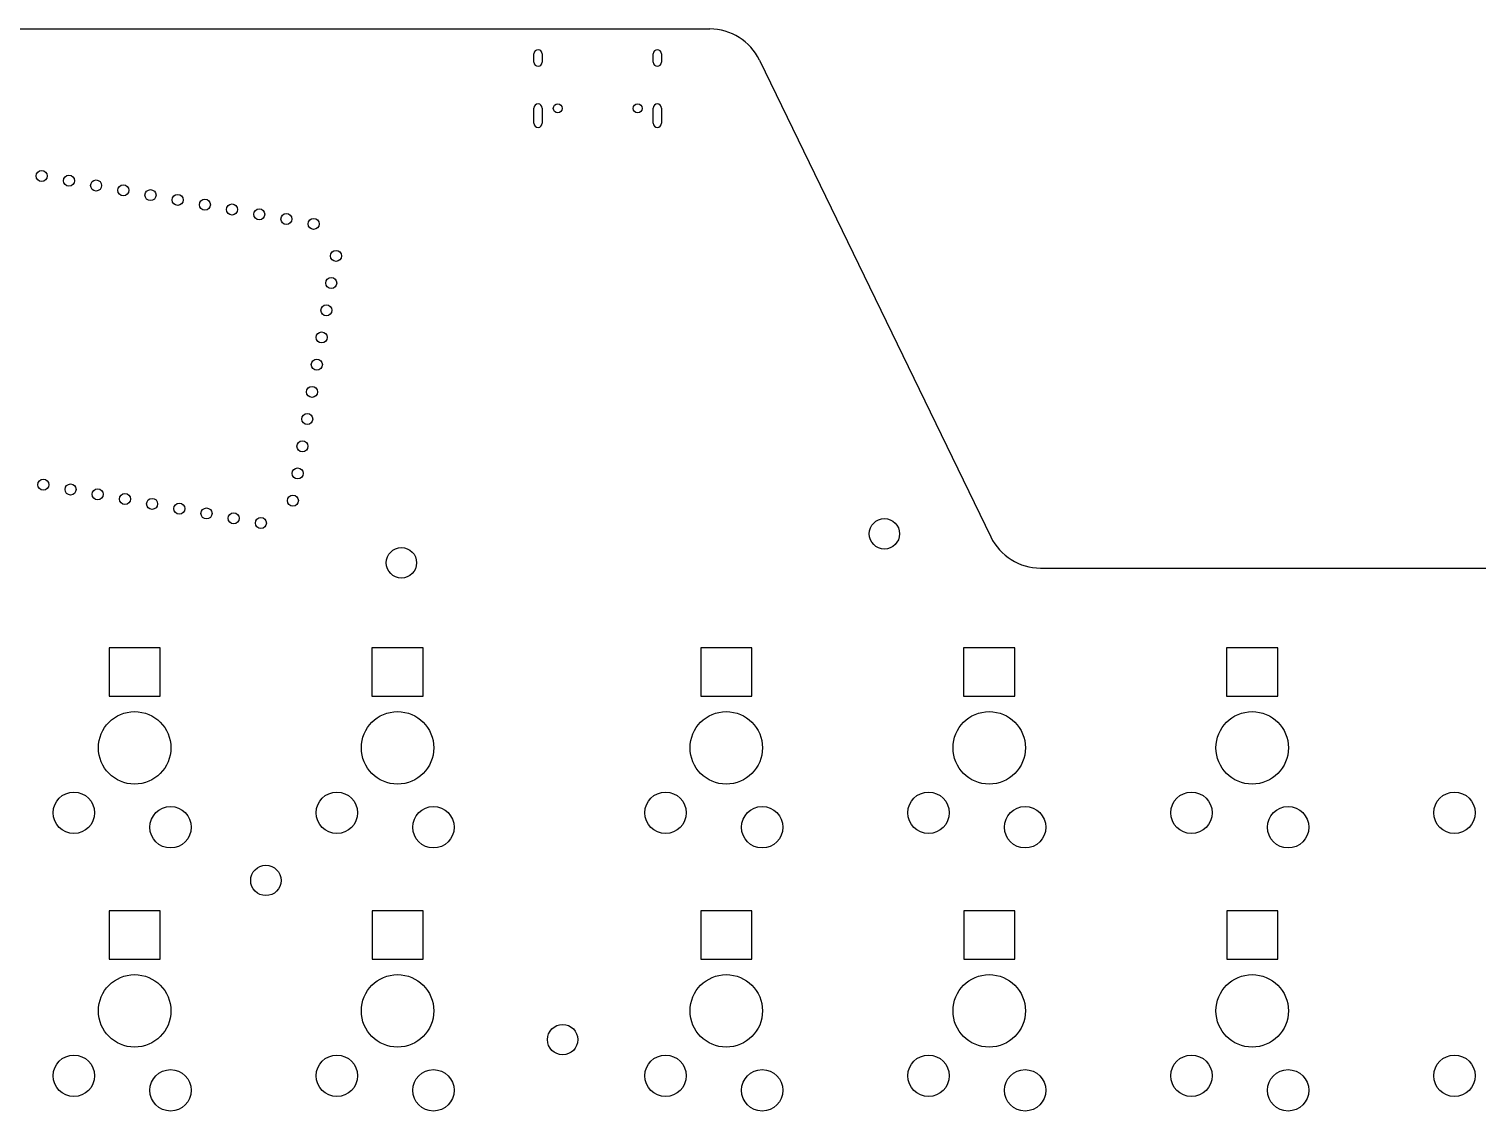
# Model space of a CAD drawing. Header units: millimetres. Extents: x 59 to 476, y -197 to -38.
# Drawn here: x 165 to 269.9, y -116.2 to -37.8 of the extents above; entities that cross this region are included whole.
import ezdxf

# ---------------------------------------------------------------- set-up
doc = ezdxf.new("R2010")
doc.units = ezdxf.units.MM
doc.layers.add('Part__Feature122', color=7, linetype='CONTINUOUS')

msp = doc.modelspace()

# ---------------------------------------------------------------- linework, layer by layer
at = {"layer": 'Part__Feature122'}
for p, q in [((131.326, -37.8299, 1.6), (214.319, -37.8299, 1.6)), ((131.326, -37.8299), (214.319, -37.8299)), ((131.326, -37.8299), (214.319, -37.8299)), ((131.326, -37.8299, 1.6), (214.319, -37.8299, 1.6)), ((214.319, -37.8299), (214.319, -37.8299, 1.6)), ((214.319, -37.8299), (214.319, -37.8299, 1.6)), ((201.575, -40.23), (201.575, -39.63)), ((201.575, -40.23, 1.6), (201.575, -39.63, 1.6)), ((201.575, -39.63), (201.575, -39.63, 1.6)), ((201.575, -40.23), (201.575, -39.63)), ((201.575, -39.63), (201.575, -39.63, 1.6)), ((201.575, -40.23, 1.6), (201.575, -39.63, 1.6)), ((202.175, -39.63), (202.175, -40.23)), ((202.175, -39.63, 1.6), (202.175, -40.23, 1.6)), ((202.175, -39.63), (202.175, -40.23)), ((202.175, -39.63, 1.6), (202.175, -40.23, 1.6)), ((202.175, -39.63), (202.175, -39.63, 1.6)), ((202.175, -39.63), (202.175, -39.63, 1.6)), ((210.215, -40.23), (210.215, -39.63)), ((210.215, -40.23, 1.6), (210.215, -39.63, 1.6)), ((210.215, -39.63), (210.215, -39.63, 1.6)), ((210.215, -40.23), (210.215, -39.63)), ((210.215, -39.63), (210.215, -39.63, 1.6)), ((210.215, -40.23, 1.6), (210.215, -39.63, 1.6)), ((210.815, -39.63), (210.815, -40.23)), ((210.815, -39.63, 1.6), (210.815, -40.23, 1.6)), ((210.815, -39.63), (210.815, -40.23)), ((210.815, -39.63, 1.6), (210.815, -40.23, 1.6)), ((210.815, -39.63), (210.815, -39.63, 1.6)), ((210.815, -39.63), (210.815, -39.63, 1.6)), ((201.575, -40.23), (201.575, -40.23, 1.6)), ((201.575, -40.23), (201.575, -40.23, 1.6)), ((202.175, -40.23), (202.175, -40.23, 1.6)), ((202.175, -40.23), (202.175, -40.23, 1.6)), ((210.215, -40.23), (210.215, -40.23, 1.6)), ((210.215, -40.23), (210.215, -40.23, 1.6)), ((210.815, -40.23), (210.815, -40.23, 1.6)), ((210.815, -40.23), (210.815, -40.23, 1.6)), ((217.917, -40.0816), (217.917, -40.0816, 1.6)), ((217.917, -40.0816), (217.917, -40.0816, 1.6)), ((217.917, -40.0816, 1.6), (234.673, -74.6174, 1.6)), ((217.917, -40.0816), (234.673, -74.6174)), ((217.917, -40.0816), (234.673, -74.6174)), ((217.917, -40.0816, 1.6), (234.673, -74.6174, 1.6)), ((201.575, -44.66), (201.575, -43.56)), ((201.575, -44.66, 1.6), (201.575, -43.56, 1.6)), ((201.575, -43.56), (201.575, -43.56, 1.6)), ((201.575, -44.66), (201.575, -43.56)), ((201.575, -43.56), (201.575, -43.56, 1.6)), ((201.575, -44.66, 1.6), (201.575, -43.56, 1.6)), ((202.175, -43.56), (202.175, -44.66)), ((202.175, -43.56, 1.6), (202.175, -44.66, 1.6)), ((202.175, -43.56), (202.175, -44.66)), ((202.175, -43.56, 1.6), (202.175, -44.66, 1.6)), ((202.175, -43.56), (202.175, -43.56, 1.6)), ((202.175, -43.56), (202.175, -43.56, 1.6)), ((203.305, -43.905), (203.305, -43.905, 1.6)), ((203.305, -43.905), (203.305, -43.905, 1.6)), ((209.085, -43.905), (209.085, -43.905, 1.6)), ((209.085, -43.905), (209.085, -43.905, 1.6)), ((210.215, -44.66), (210.215, -43.56)), ((210.215, -44.66, 1.6), (210.215, -43.56, 1.6)), ((210.215, -43.56), (210.215, -43.56, 1.6)), ((210.215, -44.66), (210.215, -43.56)), ((210.215, -43.56), (210.215, -43.56, 1.6)), ((210.215, -44.66, 1.6), (210.215, -43.56, 1.6)), ((210.815, -43.56), (210.815, -44.66)), ((210.815, -43.56, 1.6), (210.815, -44.66, 1.6)), ((210.815, -43.56), (210.815, -44.66)), ((210.815, -43.56, 1.6), (210.815, -44.66, 1.6)), ((210.815, -43.56), (210.815, -43.56, 1.6)), ((210.815, -43.56), (210.815, -43.56, 1.6)), ((201.575, -44.66), (201.575, -44.66, 1.6)), ((201.575, -44.66), (201.575, -44.66, 1.6)), ((202.175, -44.66), (202.175, -44.66, 1.6)), ((202.175, -44.66), (202.175, -44.66, 1.6)), ((210.215, -44.66), (210.215, -44.66, 1.6)), ((210.215, -44.66), (210.215, -44.66, 1.6)), ((210.815, -44.66), (210.815, -44.66, 1.6)), ((210.815, -44.66), (210.815, -44.66, 1.6)), ((165.919, -48.8714), (165.919, -48.8714, 1.6)), ((165.919, -48.8714), (165.919, -48.8714, 1.6)), ((167.888, -49.2186), (167.888, -49.2186, 1.6)), ((167.888, -49.2186), (167.888, -49.2186, 1.6)), ((169.858, -49.5659), (169.858, -49.5659, 1.6)), ((169.858, -49.5659), (169.858, -49.5659, 1.6)), ((171.828, -49.9132), (171.828, -49.9132, 1.6)), ((171.828, -49.9132), (171.828, -49.9132, 1.6)), ((173.797, -50.2605), (173.797, -50.2605, 1.6)), ((173.797, -50.2605), (173.797, -50.2605, 1.6)), ((175.767, -50.6078), (175.767, -50.6078, 1.6)), ((175.767, -50.6078), (175.767, -50.6078, 1.6)), ((177.736, -50.9551), (177.736, -50.9551, 1.6)), ((177.736, -50.9551), (177.736, -50.9551, 1.6)), ((179.706, -51.3024), (179.706, -51.3024, 1.6)), ((179.706, -51.3024), (179.706, -51.3024, 1.6)), ((181.676, -51.6497), (181.676, -51.6497, 1.6)), ((181.676, -51.6497), (181.676, -51.6497, 1.6)), ((183.645, -51.997), (183.645, -51.997, 1.6)), ((183.645, -51.997), (183.645, -51.997, 1.6)), ((185.615, -52.3443), (185.615, -52.3443, 1.6)), ((185.615, -52.3443), (185.615, -52.3443, 1.6)), ((187.237, -54.6612), (187.237, -54.6612, 1.6)), ((187.237, -54.6612), (187.237, -54.6612, 1.6)), ((186.89, -56.6308), (186.89, -56.6308, 1.6)), ((186.89, -56.6308), (186.89, -56.6308, 1.6)), ((186.543, -58.6005), (186.543, -58.6005, 1.6)), ((186.543, -58.6005), (186.543, -58.6005, 1.6)), ((186.195, -60.5701), (186.195, -60.5701, 1.6)), ((186.195, -60.5701), (186.195, -60.5701, 1.6)), ((185.848, -62.5397), (185.848, -62.5397, 1.6)), ((185.848, -62.5397), (185.848, -62.5397, 1.6)), ((185.501, -64.5093), (185.501, -64.5093, 1.6)), ((185.501, -64.5093), (185.501, -64.5093, 1.6)), ((185.153, -66.4789), (185.153, -66.4789, 1.6)), ((185.153, -66.4789), (185.153, -66.4789, 1.6)), ((184.806, -68.4485), (184.806, -68.4485, 1.6)), ((184.806, -68.4485), (184.806, -68.4485, 1.6)), ((166.038, -71.2317), (166.038, -71.2317, 1.6)), ((166.038, -71.2317), (166.038, -71.2317, 1.6)), ((184.459, -70.4181), (184.459, -70.4181, 1.6)), ((184.459, -70.4181), (184.459, -70.4181, 1.6)), ((168.007, -71.579), (168.007, -71.579, 1.6)), ((168.007, -71.579), (168.007, -71.579, 1.6)), ((169.977, -71.9263), (169.977, -71.9263, 1.6)), ((169.977, -71.9263), (169.977, -71.9263, 1.6)), ((171.947, -72.2736), (171.947, -72.2736, 1.6)), ((171.947, -72.2736), (171.947, -72.2736, 1.6)), ((173.916, -72.6209), (173.916, -72.6209, 1.6)), ((173.916, -72.6209), (173.916, -72.6209, 1.6)), ((175.886, -72.9682), (175.886, -72.9682, 1.6)), ((175.886, -72.9682), (175.886, -72.9682, 1.6)), ((177.855, -73.3155), (177.855, -73.3155, 1.6)), ((177.855, -73.3155), (177.855, -73.3155, 1.6)), ((184.112, -72.3878), (184.112, -72.3878, 1.6)), ((184.112, -72.3878), (184.112, -72.3878, 1.6)), ((179.825, -73.6628), (179.825, -73.6628, 1.6)), ((179.825, -73.6628), (179.825, -73.6628, 1.6)), ((181.795, -74.0101), (181.795, -74.0101, 1.6)), ((181.795, -74.0101), (181.795, -74.0101, 1.6)), ((226.965, -75.49), (226.965, -75.49, 1.6)), ((226.965, -75.49), (226.965, -75.49, 1.6)), ((234.673, -74.6174), (234.673, -74.6174, 1.6)), ((234.673, -74.6174), (234.673, -74.6174, 1.6)), ((191.975, -77.59), (191.975, -77.59, 1.6)), ((191.975, -77.59), (191.975, -77.59, 1.6)), ((238.271, -76.8692), (445.619, -76.8498)), ((238.271, -76.8692, 1.6), (445.619, -76.8498, 1.6)), ((238.271, -76.8692, 1.6), (445.619, -76.8498, 1.6)), ((238.271, -76.8692), (445.619, -76.8498)), ((238.271, -76.8692), (238.271, -76.8692, 1.6)), ((238.271, -76.8692), (238.271, -76.8692, 1.6)), ((170.792, -82.64), (170.792, -86.14)), ((174.493, -82.64), (170.792, -82.64)), ((170.792, -82.64, 1.6), (170.792, -86.14, 1.6)), ((174.493, -82.64, 1.6), (170.792, -82.64, 1.6)), ((170.792, -82.64), (170.792, -82.64, 1.6)), ((170.792, -82.64, 1.6), (170.792, -86.14, 1.6)), ((170.792, -82.64), (170.792, -86.14)), ((174.493, -82.64, 1.6), (170.792, -82.64, 1.6)), ((170.792, -82.64), (170.792, -82.64, 1.6)), ((174.493, -82.64), (170.792, -82.64)), ((174.493, -86.14), (174.493, -82.64)), ((174.493, -86.14, 1.6), (174.493, -82.64, 1.6)), ((174.493, -86.14, 1.6), (174.493, -82.64, 1.6)), ((174.493, -82.64), (174.493, -82.64, 1.6)), ((174.493, -86.14), (174.493, -82.64)), ((174.493, -82.64), (174.493, -82.64, 1.6)), ((189.843, -82.64), (189.843, -86.14)), ((193.542, -82.64), (189.843, -82.64)), ((189.843, -82.64, 1.6), (189.843, -86.14, 1.6)), ((193.542, -82.64, 1.6), (189.843, -82.64, 1.6)), ((189.843, -82.64), (189.843, -82.64, 1.6)), ((189.843, -82.64, 1.6), (189.843, -86.14, 1.6)), ((189.843, -82.64), (189.843, -86.14)), ((193.542, -82.64, 1.6), (189.843, -82.64, 1.6)), ((189.843, -82.64), (189.843, -82.64, 1.6)), ((193.542, -82.64), (189.843, -82.64)), ((193.542, -86.14), (193.542, -82.64)), ((193.542, -86.14, 1.6), (193.542, -82.64, 1.6)), ((193.542, -86.14, 1.6), (193.542, -82.64, 1.6)), ((193.542, -82.64), (193.542, -82.64, 1.6)), ((193.542, -86.14), (193.542, -82.64)), ((193.542, -82.64), (193.542, -82.64, 1.6)), ((213.655, -82.64), (213.655, -86.14)), ((217.355, -82.64), (213.655, -82.64)), ((213.655, -82.64, 1.6), (213.655, -86.14, 1.6)), ((217.355, -82.64, 1.6), (213.655, -82.64, 1.6)), ((213.655, -82.64), (213.655, -82.64, 1.6)), ((213.655, -82.64, 1.6), (213.655, -86.14, 1.6)), ((213.655, -82.64), (213.655, -86.14)), ((217.355, -82.64, 1.6), (213.655, -82.64, 1.6)), ((213.655, -82.64), (213.655, -82.64, 1.6)), ((217.355, -82.64), (213.655, -82.64)), ((217.355, -86.14), (217.355, -82.64)), ((217.355, -86.14, 1.6), (217.355, -82.64, 1.6)), ((217.355, -86.14, 1.6), (217.355, -82.64, 1.6)), ((217.355, -82.64), (217.355, -82.64, 1.6)), ((217.355, -86.14), (217.355, -82.64)), ((217.355, -82.64), (217.355, -82.64, 1.6)), ((232.705, -82.64), (232.705, -86.14)), ((236.405, -82.64), (232.705, -82.64)), ((232.705, -82.64, 1.6), (232.705, -86.14, 1.6)), ((236.405, -82.64, 1.6), (232.705, -82.64, 1.6)), ((232.705, -82.64), (232.705, -82.64, 1.6)), ((232.705, -82.64, 1.6), (232.705, -86.14, 1.6)), ((232.705, -82.64), (232.705, -86.14)), ((236.405, -82.64, 1.6), (232.705, -82.64, 1.6)), ((232.705, -82.64), (232.705, -82.64, 1.6)), ((236.405, -82.64), (232.705, -82.64)), ((236.405, -86.14), (236.405, -82.64)), ((236.405, -86.14, 1.6), (236.405, -82.64, 1.6)), ((236.405, -86.14, 1.6), (236.405, -82.64, 1.6)), ((236.405, -82.64), (236.405, -82.64, 1.6)), ((236.405, -86.14), (236.405, -82.64)), ((236.405, -82.64), (236.405, -82.64, 1.6)), ((251.755, -82.64), (251.755, -86.14)), ((255.455, -82.64), (251.755, -82.64)), ((251.755, -82.64, 1.6), (251.755, -86.14, 1.6)), ((255.455, -82.64, 1.6), (251.755, -82.64, 1.6)), ((251.755, -82.64), (251.755, -82.64, 1.6)), ((251.755, -82.64, 1.6), (251.755, -86.14, 1.6)), ((251.755, -82.64), (251.755, -86.14)), ((255.455, -82.64, 1.6), (251.755, -82.64, 1.6)), ((251.755, -82.64), (251.755, -82.64, 1.6)), ((255.455, -82.64), (251.755, -82.64)), ((255.455, -86.14), (255.455, -82.64)), ((255.455, -86.14, 1.6), (255.455, -82.64, 1.6)), ((255.455, -86.14, 1.6), (255.455, -82.64, 1.6)), ((255.455, -82.64), (255.455, -82.64, 1.6)), ((255.455, -86.14), (255.455, -82.64)), ((255.455, -82.64), (255.455, -82.64, 1.6)), ((170.792, -86.14), (174.493, -86.14)), ((170.792, -86.14, 1.6), (174.493, -86.14, 1.6)), ((170.792, -86.14), (170.792, -86.14, 1.6)), ((170.792, -86.14, 1.6), (174.493, -86.14, 1.6)), ((170.792, -86.14), (174.493, -86.14)), ((170.792, -86.14), (170.792, -86.14, 1.6)), ((174.493, -86.14), (174.493, -86.14, 1.6)), ((174.493, -86.14), (174.493, -86.14, 1.6)), ((189.843, -86.14), (193.542, -86.14)), ((189.843, -86.14, 1.6), (193.542, -86.14, 1.6)), ((189.843, -86.14), (189.843, -86.14, 1.6)), ((189.843, -86.14, 1.6), (193.542, -86.14, 1.6)), ((189.843, -86.14), (193.542, -86.14)), ((189.843, -86.14), (189.843, -86.14, 1.6)), ((193.542, -86.14), (193.542, -86.14, 1.6)), ((193.542, -86.14), (193.542, -86.14, 1.6)), ((213.655, -86.14), (217.355, -86.14)), ((213.655, -86.14, 1.6), (217.355, -86.14, 1.6)), ((213.655, -86.14), (213.655, -86.14, 1.6)), ((213.655, -86.14, 1.6), (217.355, -86.14, 1.6)), ((213.655, -86.14), (217.355, -86.14)), ((213.655, -86.14), (213.655, -86.14, 1.6)), ((217.355, -86.14), (217.355, -86.14, 1.6)), ((217.355, -86.14), (217.355, -86.14, 1.6)), ((232.705, -86.14), (236.405, -86.14)), ((232.705, -86.14, 1.6), (236.405, -86.14, 1.6)), ((232.705, -86.14), (232.705, -86.14, 1.6)), ((232.705, -86.14, 1.6), (236.405, -86.14, 1.6)), ((232.705, -86.14), (236.405, -86.14)), ((232.705, -86.14), (232.705, -86.14, 1.6)), ((236.405, -86.14), (236.405, -86.14, 1.6)), ((236.405, -86.14), (236.405, -86.14, 1.6)), ((251.755, -86.14), (255.455, -86.14)), ((251.755, -86.14, 1.6), (255.455, -86.14, 1.6)), ((251.755, -86.14), (251.755, -86.14, 1.6)), ((251.755, -86.14, 1.6), (255.455, -86.14, 1.6)), ((251.755, -86.14), (255.455, -86.14)), ((251.755, -86.14), (251.755, -86.14, 1.6)), ((255.455, -86.14), (255.455, -86.14, 1.6)), ((255.455, -86.14), (255.455, -86.14, 1.6)), ((172.648, -92.515), (172.648, -92.515, 1.6)), ((172.648, -92.515), (172.648, -92.515, 1.6)), ((191.697, -92.515), (191.697, -92.515, 1.6)), ((191.697, -92.515), (191.697, -92.515, 1.6)), ((215.51, -92.515), (215.51, -92.515, 1.6)), ((215.51, -92.515), (215.51, -92.515, 1.6)), ((234.56, -92.515), (234.56, -92.515, 1.6)), ((234.56, -92.515), (234.56, -92.515, 1.6)), ((253.61, -92.515), (253.61, -92.515, 1.6)), ((253.61, -92.515), (253.61, -92.515, 1.6)), ((168.248, -96.09), (168.248, -96.09, 1.6)), ((168.248, -96.09), (168.248, -96.09, 1.6)), ((187.298, -96.09), (187.298, -96.09, 1.6)), ((187.298, -96.09), (187.298, -96.09, 1.6)), ((211.11, -96.09), (211.11, -96.09, 1.6)), ((211.11, -96.09), (211.11, -96.09, 1.6)), ((230.16, -96.09), (230.16, -96.09, 1.6)), ((230.16, -96.09), (230.16, -96.09, 1.6)), ((249.21, -96.09), (249.21, -96.09, 1.6)), ((249.21, -96.09), (249.21, -96.09, 1.6)), ((268.26, -96.09), (268.26, -96.09, 1.6)), ((268.26, -96.09), (268.26, -96.09, 1.6)), ((175.248, -97.14), (175.248, -97.14, 1.6)), ((175.248, -97.14), (175.248, -97.14, 1.6)), ((194.298, -97.14), (194.298, -97.14, 1.6)), ((194.298, -97.14), (194.298, -97.14, 1.6)), ((218.11, -97.14), (218.11, -97.14, 1.6)), ((218.11, -97.14), (218.11, -97.14, 1.6)), ((237.16, -97.14), (237.16, -97.14, 1.6)), ((237.16, -97.14), (237.16, -97.14, 1.6)), ((256.21, -97.14), (256.21, -97.14, 1.6)), ((256.21, -97.14), (256.21, -97.14, 1.6)), ((182.155, -100.59), (182.155, -100.59, 1.6)), ((182.155, -100.59), (182.155, -100.59, 1.6)), ((170.803, -101.69), (170.803, -105.19)), ((174.502, -101.69), (170.803, -101.69)), ((170.803, -101.69, 1.6), (170.803, -105.19, 1.6)), ((174.502, -101.69, 1.6), (170.803, -101.69, 1.6)), ((170.803, -101.69), (170.803, -101.69, 1.6)), ((170.803, -101.69, 1.6), (170.803, -105.19, 1.6)), ((170.803, -101.69), (170.803, -105.19)), ((174.502, -101.69, 1.6), (170.803, -101.69, 1.6)), ((170.803, -101.69), (170.803, -101.69, 1.6)), ((174.502, -101.69), (170.803, -101.69)), ((174.502, -105.19), (174.502, -101.69)), ((174.502, -105.19, 1.6), (174.502, -101.69, 1.6)), ((174.502, -105.19, 1.6), (174.502, -101.69, 1.6)), ((174.502, -101.69), (174.502, -101.69, 1.6)), ((174.502, -105.19), (174.502, -101.69)), ((174.502, -101.69), (174.502, -101.69, 1.6)), ((189.852, -101.69), (189.852, -105.19)), ((193.553, -101.69), (189.852, -101.69)), ((189.852, -101.69, 1.6), (189.852, -105.19, 1.6)), ((193.553, -101.69, 1.6), (189.852, -101.69, 1.6)), ((189.852, -101.69), (189.852, -101.69, 1.6)), ((189.852, -101.69, 1.6), (189.852, -105.19, 1.6)), ((189.852, -101.69), (189.852, -105.19)), ((193.553, -101.69, 1.6), (189.852, -101.69, 1.6)), ((189.852, -101.69), (189.852, -101.69, 1.6)), ((193.553, -101.69), (189.852, -101.69)), ((193.553, -105.19), (193.553, -101.69)), ((193.553, -105.19, 1.6), (193.553, -101.69, 1.6)), ((193.553, -105.19, 1.6), (193.553, -101.69, 1.6)), ((193.553, -101.69), (193.553, -101.69, 1.6)), ((193.553, -105.19), (193.553, -101.69)), ((193.553, -101.69), (193.553, -101.69, 1.6)), ((213.665, -101.69), (213.665, -105.19)), ((217.365, -101.69), (213.665, -101.69)), ((213.665, -101.69, 1.6), (213.665, -105.19, 1.6)), ((217.365, -101.69, 1.6), (213.665, -101.69, 1.6)), ((213.665, -101.69), (213.665, -101.69, 1.6)), ((213.665, -101.69, 1.6), (213.665, -105.19, 1.6)), ((213.665, -101.69), (213.665, -105.19)), ((217.365, -101.69, 1.6), (213.665, -101.69, 1.6)), ((213.665, -101.69), (213.665, -101.69, 1.6)), ((217.365, -101.69), (213.665, -101.69)), ((217.365, -105.19), (217.365, -101.69)), ((217.365, -105.19, 1.6), (217.365, -101.69, 1.6)), ((217.365, -105.19, 1.6), (217.365, -101.69, 1.6)), ((217.365, -101.69), (217.365, -101.69, 1.6)), ((217.365, -105.19), (217.365, -101.69)), ((217.365, -101.69), (217.365, -101.69, 1.6)), ((232.715, -101.69), (232.715, -105.19)), ((236.415, -101.69), (232.715, -101.69)), ((232.715, -101.69, 1.6), (232.715, -105.19, 1.6)), ((236.415, -101.69, 1.6), (232.715, -101.69, 1.6)), ((232.715, -101.69), (232.715, -101.69, 1.6)), ((232.715, -101.69, 1.6), (232.715, -105.19, 1.6)), ((232.715, -101.69), (232.715, -105.19)), ((236.415, -101.69, 1.6), (232.715, -101.69, 1.6)), ((232.715, -101.69), (232.715, -101.69, 1.6)), ((236.415, -101.69), (232.715, -101.69)), ((236.415, -105.19), (236.415, -101.69)), ((236.415, -105.19, 1.6), (236.415, -101.69, 1.6)), ((236.415, -105.19, 1.6), (236.415, -101.69, 1.6)), ((236.415, -101.69), (236.415, -101.69, 1.6)), ((236.415, -105.19), (236.415, -101.69)), ((236.415, -101.69), (236.415, -101.69, 1.6)), ((251.765, -101.69), (251.765, -105.19)), ((255.465, -101.69), (251.765, -101.69)), ((251.765, -101.69, 1.6), (251.765, -105.19, 1.6)), ((255.465, -101.69, 1.6), (251.765, -101.69, 1.6)), ((251.765, -101.69), (251.765, -101.69, 1.6)), ((251.765, -101.69, 1.6), (251.765, -105.19, 1.6)), ((251.765, -101.69), (251.765, -105.19)), ((255.465, -101.69, 1.6), (251.765, -101.69, 1.6)), ((251.765, -101.69), (251.765, -101.69, 1.6)), ((255.465, -101.69), (251.765, -101.69)), ((255.465, -105.19), (255.465, -101.69)), ((255.465, -105.19, 1.6), (255.465, -101.69, 1.6)), ((255.465, -105.19, 1.6), (255.465, -101.69, 1.6)), ((255.465, -101.69), (255.465, -101.69, 1.6)), ((255.465, -105.19), (255.465, -101.69)), ((255.465, -101.69), (255.465, -101.69, 1.6)), ((170.803, -105.19), (174.502, -105.19)), ((170.803, -105.19, 1.6), (174.502, -105.19, 1.6)), ((170.803, -105.19), (170.803, -105.19, 1.6)), ((170.803, -105.19, 1.6), (174.502, -105.19, 1.6)), ((170.803, -105.19), (174.502, -105.19)), ((170.803, -105.19), (170.803, -105.19, 1.6)), ((174.502, -105.19), (174.502, -105.19, 1.6)), ((174.502, -105.19), (174.502, -105.19, 1.6)), ((189.852, -105.19), (193.553, -105.19)), ((189.852, -105.19, 1.6), (193.553, -105.19, 1.6)), ((189.852, -105.19), (189.852, -105.19, 1.6)), ((189.852, -105.19, 1.6), (193.553, -105.19, 1.6)), ((189.852, -105.19), (193.553, -105.19)), ((189.852, -105.19), (189.852, -105.19, 1.6)), ((193.553, -105.19), (193.553, -105.19, 1.6)), ((193.553, -105.19), (193.553, -105.19, 1.6)), ((213.665, -105.19), (217.365, -105.19)), ((213.665, -105.19, 1.6), (217.365, -105.19, 1.6)), ((213.665, -105.19), (213.665, -105.19, 1.6)), ((213.665, -105.19, 1.6), (217.365, -105.19, 1.6)), ((213.665, -105.19), (217.365, -105.19)), ((213.665, -105.19), (213.665, -105.19, 1.6)), ((217.365, -105.19), (217.365, -105.19, 1.6)), ((217.365, -105.19), (217.365, -105.19, 1.6)), ((232.715, -105.19), (236.415, -105.19)), ((232.715, -105.19, 1.6), (236.415, -105.19, 1.6)), ((232.715, -105.19), (232.715, -105.19, 1.6)), ((232.715, -105.19, 1.6), (236.415, -105.19, 1.6)), ((232.715, -105.19), (236.415, -105.19)), ((232.715, -105.19), (232.715, -105.19, 1.6)), ((236.415, -105.19), (236.415, -105.19, 1.6)), ((236.415, -105.19), (236.415, -105.19, 1.6)), ((251.765, -105.19), (255.465, -105.19)), ((251.765, -105.19, 1.6), (255.465, -105.19, 1.6)), ((251.765, -105.19), (251.765, -105.19, 1.6)), ((251.765, -105.19, 1.6), (255.465, -105.19, 1.6)), ((251.765, -105.19), (255.465, -105.19)), ((251.765, -105.19), (251.765, -105.19, 1.6)), ((255.465, -105.19), (255.465, -105.19, 1.6)), ((255.465, -105.19), (255.465, -105.19, 1.6)), ((172.648, -111.565), (172.648, -111.565, 1.6)), ((172.648, -111.565), (172.648, -111.565, 1.6)), ((191.697, -111.565), (191.697, -111.565, 1.6)), ((191.697, -111.565), (191.697, -111.565, 1.6)), ((203.655, -112.12), (203.655, -112.12, 1.6)), ((203.655, -112.12), (203.655, -112.12, 1.6)), ((215.51, -111.565), (215.51, -111.565, 1.6)), ((215.51, -111.565), (215.51, -111.565, 1.6)), ((234.56, -111.565), (234.56, -111.565, 1.6)), ((234.56, -111.565), (234.56, -111.565, 1.6)), ((253.61, -111.565), (253.61, -111.565, 1.6)), ((253.61, -111.565), (253.61, -111.565, 1.6)), ((168.248, -115.14), (168.248, -115.14, 1.6)), ((168.248, -115.14), (168.248, -115.14, 1.6)), ((187.298, -115.14), (187.298, -115.14, 1.6)), ((187.298, -115.14), (187.298, -115.14, 1.6)), ((211.11, -115.14), (211.11, -115.14, 1.6)), ((211.11, -115.14), (211.11, -115.14, 1.6)), ((230.16, -115.14), (230.16, -115.14, 1.6)), ((230.16, -115.14), (230.16, -115.14, 1.6)), ((249.21, -115.14), (249.21, -115.14, 1.6)), ((249.21, -115.14), (249.21, -115.14, 1.6)), ((268.26, -115.14), (268.26, -115.14, 1.6)), ((268.26, -115.14), (268.26, -115.14, 1.6)), ((175.248, -116.19), (175.248, -116.19, 1.6)), ((175.248, -116.19), (175.248, -116.19, 1.6)), ((194.298, -116.19), (194.298, -116.19, 1.6)), ((194.298, -116.19), (194.298, -116.19, 1.6)), ((218.11, -116.19), (218.11, -116.19, 1.6)), ((218.11, -116.19), (218.11, -116.19, 1.6)), ((237.16, -116.19), (237.16, -116.19, 1.6)), ((237.16, -116.19), (237.16, -116.19, 1.6)), ((256.21, -116.19), (256.21, -116.19, 1.6)), ((256.21, -116.19), (256.21, -116.19, 1.6))]:
    msp.add_line(p, q, dxfattribs=at)
for centre, radius in [((203.305, -43.58), 0.325), ((203.305, -43.58), 0.325), ((203.305, -43.58), 0.325), ((203.305, -43.58), 0.325), ((209.085, -43.58), 0.325), ((209.085, -43.58), 0.325), ((209.085, -43.58), 0.325), ((209.085, -43.58), 0.325), ((165.919, -48.4714), 0.4), ((165.919, -48.4714), 0.4), ((165.919, -48.4714), 0.4), ((165.919, -48.4714), 0.4), ((167.888, -48.8186), 0.4), ((167.888, -48.8186), 0.4), ((167.888, -48.8186), 0.4), ((167.888, -48.8186), 0.4), ((169.858, -49.1659), 0.4), ((169.858, -49.1659), 0.4), ((169.858, -49.1659), 0.4), ((169.858, -49.1659), 0.4), ((171.828, -49.5132), 0.4), ((171.828, -49.5132), 0.4), ((171.828, -49.5132), 0.4), ((171.828, -49.5132), 0.4), ((173.797, -49.8605), 0.4), ((173.797, -49.8605), 0.4), ((173.797, -49.8605), 0.4), ((173.797, -49.8605), 0.4), ((175.767, -50.2078), 0.4), ((175.767, -50.2078), 0.4), ((175.767, -50.2078), 0.4), ((175.767, -50.2078), 0.4), ((177.736, -50.5551), 0.4), ((177.736, -50.5551), 0.4), ((177.736, -50.5551), 0.4), ((177.736, -50.5551), 0.4), ((179.706, -50.9024), 0.4), ((179.706, -50.9024), 0.4), ((179.706, -50.9024), 0.4), ((179.706, -50.9024), 0.4), ((181.676, -51.2497), 0.4), ((181.676, -51.2497), 0.4), ((181.676, -51.2497), 0.4), ((181.676, -51.2497), 0.4), ((183.645, -51.597), 0.4), ((183.645, -51.597), 0.4), ((183.645, -51.597), 0.4), ((183.645, -51.597), 0.4), ((185.615, -51.9443), 0.4), ((185.615, -51.9443), 0.4), ((185.615, -51.9443), 0.4), ((185.615, -51.9443), 0.4), ((187.237, -54.2612), 0.4), ((187.237, -54.2612), 0.4), ((187.237, -54.2612), 0.4), ((187.237, -54.2612), 0.4), ((186.89, -56.2308), 0.4), ((186.89, -56.2308), 0.4), ((186.89, -56.2308), 0.4), ((186.89, -56.2308), 0.4), ((186.543, -58.2005), 0.4), ((186.543, -58.2005), 0.4), ((186.543, -58.2005), 0.4), ((186.543, -58.2005), 0.4), ((186.195, -60.1701), 0.4), ((186.195, -60.1701), 0.4), ((186.195, -60.1701), 0.4), ((186.195, -60.1701), 0.4), ((185.848, -62.1397), 0.4), ((185.848, -62.1397), 0.4), ((185.848, -62.1397), 0.4), ((185.848, -62.1397), 0.4), ((185.501, -64.1093), 0.4), ((185.501, -64.1093), 0.4), ((185.501, -64.1093), 0.4), ((185.501, -64.1093), 0.4), ((185.153, -66.0789), 0.4), ((185.153, -66.0789), 0.4), ((185.153, -66.0789), 0.4), ((185.153, -66.0789), 0.4), ((184.806, -68.0485), 0.4), ((184.806, -68.0485), 0.4), ((184.806, -68.0485), 0.4), ((184.806, -68.0485), 0.4), ((184.459, -70.0182), 0.4), ((184.459, -70.0182), 0.4), ((184.459, -70.0182), 0.4), ((184.459, -70.0182), 0.4), ((166.038, -70.8317), 0.4), ((166.038, -70.8317), 0.4), ((166.038, -70.8317), 0.4), ((166.038, -70.8317), 0.4), ((168.007, -71.179), 0.4), ((168.007, -71.179), 0.4), ((168.007, -71.179), 0.4), ((168.007, -71.179), 0.4), ((169.977, -71.5263), 0.4), ((169.977, -71.5263), 0.4), ((169.977, -71.5263), 0.4), ((169.977, -71.5263), 0.4), ((171.947, -71.8736), 0.4), ((171.947, -71.8736), 0.4), ((171.947, -71.8736), 0.4), ((171.947, -71.8736), 0.4), ((173.916, -72.2209), 0.4), ((173.916, -72.2209), 0.4), ((173.916, -72.2209), 0.4), ((173.916, -72.2209), 0.4), ((175.886, -72.5682), 0.4), ((175.886, -72.5682), 0.4), ((175.886, -72.5682), 0.4), ((175.886, -72.5682), 0.4), ((184.112, -71.9878), 0.4), ((184.112, -71.9878), 0.4), ((184.112, -71.9878), 0.4), ((184.112, -71.9878), 0.4), ((177.855, -72.9155), 0.4), ((177.855, -72.9155), 0.4), ((177.855, -72.9155), 0.4), ((177.855, -72.9155), 0.4), ((179.825, -73.2628), 0.4), ((179.825, -73.2628), 0.4), ((179.825, -73.2628), 0.4), ((179.825, -73.2628), 0.4), ((181.795, -73.6101), 0.4), ((181.795, -73.6101), 0.4), ((181.795, -73.6101), 0.4), ((181.795, -73.6101), 0.4), ((226.965, -74.39), 1.1), ((226.965, -74.39), 1.1), ((226.965, -74.39), 1.1), ((226.965, -74.39), 1.1), ((191.975, -76.49), 1.1), ((191.975, -76.49), 1.1), ((191.975, -76.49), 1.1), ((191.975, -76.49), 1.1), ((172.648, -89.89), 2.625), ((172.648, -89.89), 2.625), ((172.648, -89.89), 2.625), ((172.648, -89.89), 2.625), ((191.697, -89.89), 2.625), ((191.697, -89.89), 2.625), ((191.697, -89.89), 2.625), ((191.697, -89.89), 2.625), ((215.51, -89.89), 2.625), ((215.51, -89.89), 2.625), ((215.51, -89.89), 2.625), ((215.51, -89.89), 2.625), ((234.56, -89.89), 2.625), ((234.56, -89.89), 2.625), ((234.56, -89.89), 2.625), ((234.56, -89.89), 2.625), ((253.61, -89.89), 2.625), ((253.61, -89.89), 2.625), ((253.61, -89.89), 2.625), ((253.61, -89.89), 2.625), ((168.248, -94.59), 1.5), ((168.248, -94.59), 1.5), ((168.248, -94.59), 1.5), ((168.248, -94.59), 1.5), ((187.298, -94.59), 1.5), ((187.298, -94.59), 1.5), ((187.298, -94.59), 1.5), ((187.298, -94.59), 1.5), ((211.11, -94.59), 1.5), ((211.11, -94.59), 1.5), ((211.11, -94.59), 1.5), ((211.11, -94.59), 1.5), ((230.16, -94.59), 1.5), ((230.16, -94.59), 1.5), ((230.16, -94.59), 1.5), ((230.16, -94.59), 1.5), ((249.21, -94.59), 1.5), ((249.21, -94.59), 1.5), ((249.21, -94.59), 1.5), ((249.21, -94.59), 1.5), ((268.26, -94.59), 1.5), ((268.26, -94.59), 1.5), ((268.26, -94.59), 1.5), ((268.26, -94.59), 1.5), ((175.248, -95.64), 1.5), ((175.248, -95.64), 1.5), ((175.248, -95.64), 1.5), ((175.248, -95.64), 1.5), ((194.298, -95.64), 1.5), ((194.298, -95.64), 1.5), ((194.298, -95.64), 1.5), ((194.298, -95.64), 1.5), ((218.11, -95.64), 1.5), ((218.11, -95.64), 1.5), ((218.11, -95.64), 1.5), ((218.11, -95.64), 1.5), ((237.16, -95.64), 1.5), ((237.16, -95.64), 1.5), ((237.16, -95.64), 1.5), ((237.16, -95.64), 1.5), ((256.21, -95.64), 1.5), ((256.21, -95.64), 1.5), ((256.21, -95.64), 1.5), ((256.21, -95.64), 1.5), ((182.155, -99.49), 1.1), ((182.155, -99.49), 1.1), ((182.155, -99.49), 1.1), ((182.155, -99.49), 1.1), ((172.648, -108.94), 2.625), ((172.648, -108.94), 2.625), ((172.648, -108.94), 2.625), ((172.648, -108.94), 2.625), ((191.697, -108.94), 2.625), ((191.697, -108.94), 2.625), ((191.697, -108.94), 2.625), ((191.697, -108.94), 2.625), ((215.51, -108.94), 2.625), ((215.51, -108.94), 2.625), ((215.51, -108.94), 2.625), ((215.51, -108.94), 2.625), ((234.56, -108.94), 2.625), ((234.56, -108.94), 2.625), ((234.56, -108.94), 2.625), ((234.56, -108.94), 2.625), ((253.61, -108.94), 2.625), ((253.61, -108.94), 2.625), ((253.61, -108.94), 2.625), ((253.61, -108.94), 2.625), ((203.655, -111.02), 1.1), ((203.655, -111.02), 1.1), ((203.655, -111.02), 1.1), ((203.655, -111.02), 1.1), ((168.248, -113.64), 1.5), ((168.248, -113.64), 1.5), ((168.248, -113.64), 1.5), ((168.248, -113.64), 1.5), ((187.298, -113.64), 1.5), ((187.298, -113.64), 1.5), ((187.298, -113.64), 1.5), ((187.298, -113.64), 1.5), ((211.11, -113.64), 1.5), ((211.11, -113.64), 1.5), ((211.11, -113.64), 1.5), ((211.11, -113.64), 1.5), ((230.16, -113.64), 1.5), ((230.16, -113.64), 1.5), ((230.16, -113.64), 1.5), ((230.16, -113.64), 1.5), ((249.21, -113.64), 1.5), ((249.21, -113.64), 1.5), ((249.21, -113.64), 1.5), ((249.21, -113.64), 1.5), ((268.26, -113.64), 1.5), ((268.26, -113.64), 1.5), ((268.26, -113.64), 1.5), ((268.26, -113.64), 1.5), ((175.248, -114.69), 1.5), ((175.248, -114.69), 1.5), ((175.248, -114.69), 1.5), ((175.248, -114.69), 1.5), ((194.298, -114.69), 1.5), ((194.298, -114.69), 1.5), ((194.298, -114.69), 1.5), ((194.298, -114.69), 1.5), ((218.11, -114.69), 1.5), ((218.11, -114.69), 1.5), ((218.11, -114.69), 1.5), ((218.11, -114.69), 1.5), ((237.16, -114.69), 1.5), ((237.16, -114.69), 1.5), ((237.16, -114.69), 1.5), ((237.16, -114.69), 1.5), ((256.21, -114.69), 1.5), ((256.21, -114.69), 1.5), ((256.21, -114.69), 1.5), ((256.21, -114.69), 1.5)]:
    msp.add_circle(centre, radius, dxfattribs=at)
for centre, radius, start, end in [((214.319, -41.8298, 1.6), 3.9999, 25.9158, 90.0009), ((214.319, -41.8298), 3.9999, 25.9158, 90.0009), ((214.319, -41.8298), 3.9999, 25.9158, 90.0009), ((214.319, -41.8298, 1.6), 3.9999, 25.9158, 90.0009), ((201.875, -39.63), 0.3, 0, -180), ((201.875, -39.63, 1.6), 0.3, 0, -180), ((201.875, -39.63, 1.6), 0.3, 0, -180), ((201.875, -39.63), 0.3, 0, -180), ((210.515, -39.63), 0.3, 0, 180), ((210.515, -39.63, 1.6), 0.3, 0, 180), ((210.515, -39.63, 1.6), 0.3, 0, 180), ((210.515, -39.63), 0.3, 0, 180), ((201.875, -40.23), 0.3, -180, 0), ((201.875, -40.23, 1.6), 0.3, -180, 0), ((201.875, -40.23, 1.6), 0.3, -180, 0), ((201.875, -40.23), 0.3, -180, 0), ((210.515, -40.23), 0.3, 180, 0), ((210.515, -40.23, 1.6), 0.3, 180, 0), ((210.515, -40.23, 1.6), 0.3, 180, 0), ((210.515, -40.23), 0.3, 180, 0), ((201.875, -43.56), 0.3, 0, -180), ((201.875, -43.56, 1.6), 0.3, 0, -180), ((201.875, -43.56, 1.6), 0.3, 0, -180), ((201.875, -43.56), 0.3, 0, -180), ((210.515, -43.56), 0.3, 0, 180), ((210.515, -43.56, 1.6), 0.3, 0, 180), ((210.515, -43.56, 1.6), 0.3, 0, 180), ((210.515, -43.56), 0.3, 0, 180), ((201.875, -44.66), 0.3, -180, 0), ((201.875, -44.66, 1.6), 0.3, -180, 0), ((201.875, -44.66, 1.6), 0.3, -180, 0), ((201.875, -44.66), 0.3, -180, 0), ((210.515, -44.66), 0.3, 180, 0), ((210.515, -44.66, 1.6), 0.3, 180, 0), ((210.515, -44.66, 1.6), 0.3, 180, 0), ((210.515, -44.66), 0.3, 180, 0), ((238.271, -72.8693), 3.9998, -154.085, -89.9985), ((238.271, -72.8693, 1.6), 3.9998, -154.085, -89.9985), ((238.271, -72.8693), 3.9998, -154.085, -89.9985), ((238.271, -72.8693, 1.6), 3.9998, -154.085, -89.9985)]:
    msp.add_arc(centre, radius, start, end, dxfattribs=at)

doc.saveas('drawing.dxf')
